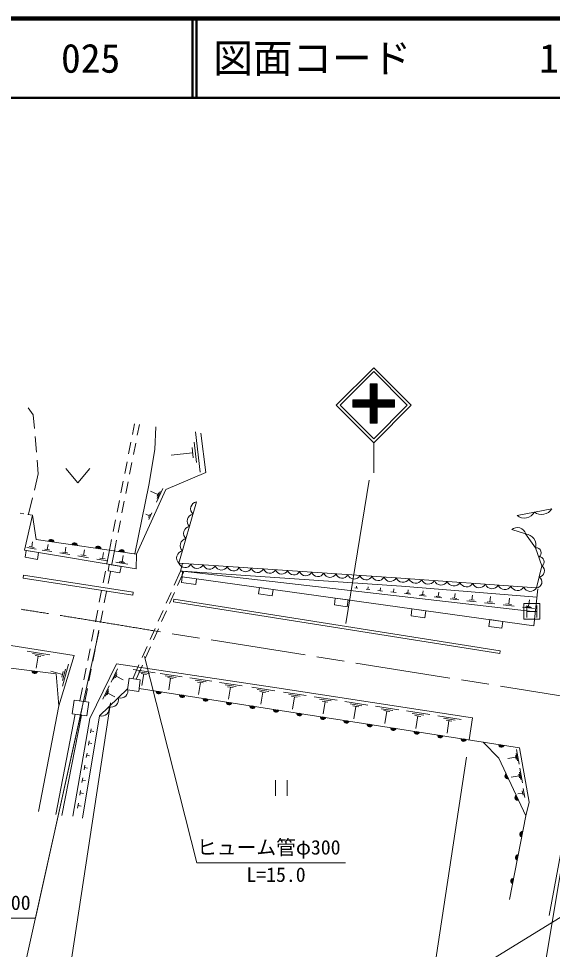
# Model space of a CAD drawing. Units: millimetres, scale not verified. Extents: x 40000 to 680000, y 20000 to 380000.
# Drawn here: x 95786 to 163205, y 262491 to 380000 of the extents above; entities that cross this region are included whole.
import ezdxf
from ezdxf.enums import TextEntityAlignment as Align

# ---------------------------------------------------------------- set-up
doc = ezdxf.new("R2010")
doc.units = ezdxf.units.MM
doc.header["$LTSCALE"] = 1000
doc.linetypes.add('CHAIN', pattern=[18.5, 12, -1.5, 3.5, -1.5])
for name, color, linetype, lineweight in [('M-BGD', 7, 'Continuous', 13), ('M-BMK', 2, 'CHAIN', 13), ('M-STR-HTXT', 7, 'Continuous', 13), ('M-STR-STRC', 7, 'Continuous', 13), ('M-TTL', 2, 'Continuous', 140), ('M-TTL-LINE', 7, 'Continuous', 50)]:
    doc.layers.add(name, color=color, linetype=linetype, lineweight=lineweight)
doc.layers.add('M-TTL-TXT', color=7, linetype='Continuous')
doc.styles.add('ＭＳ ゴシック', font='')
doc.styles.get('ＭＳ ゴシック').set_extended_font_data('MS Gothic')

msp = doc.modelspace()

# ---------------------------------------------------------------- linework, layer by layer
at = {"layer": 'M-BGD'}
for p, q in [((97003, 330849), (97635, 329972)), ((97635, 329972), (97782, 328245)), ((110156, 327492), (110426, 328858)), ((110781, 327402), (111051, 328767)), ((97866, 327248), (98036, 325255)), ((118147, 327821), (118729, 322736)), ((109671, 325040), (109962, 326511)), ((110297, 324949), (110587, 326420)), ((117687, 325836), (117832, 324565)), ((117953, 326511), (118244, 323968)), ((117760, 325201), (115048, 324890)), ((98120, 324259), (98267, 322532)), ((101769, 323194), (103269, 321394)), ((103269, 321394), (104769, 323194)), ((109187, 322587), (109478, 324059)), ((109812, 322496), (110103, 323968)), ((98267, 322532), (97776, 320472)), ((108702, 320135), (108993, 321606)), ((109327, 320044), (109618, 321515)), ((112216, 321080), (110450, 312419)), ((110676, 312386), (114376, 320542)), ((113376, 319915), (112461, 320330)), ((113994, 320669), (113216, 318953)), ((113474, 320129), (113279, 319700)), ((113685, 320292), (113296, 319434)), ((97545, 319499), (97054, 317439)), ((108217, 317682), (108508, 319154)), ((108842, 317591), (109133, 319063)), ((95967, 317570), (96461, 317491)), ((96955, 317413), (97527, 317322)), ((112305, 317233), (111870, 317430)), ((112397, 317437), (112212, 317029)), ((112598, 317592), (112228, 316776)), ((158740, 317250), (163127, 318127)), ((107733, 315230), (108023, 316701)), ((108358, 315139), (108648, 316610)), ((97442, 313295), (97548, 313938)), ((110676, 312386), (98019, 314234)), ((107269, 312883), (107539, 314249)), ((107894, 312792), (108164, 314158)), ((110626, 310534), (96521, 312877)), ((98018, 313034), (96812, 313234)), ((97743, 313245), (97140, 313345)), ((99972, 312709), (98767, 312909)), ((99698, 312920), (99095, 313020)), ((99396, 312970), (99503, 313613)), ((101974, 312551), (101338, 312657)), ((101656, 312604), (101769, 313282)), ((103984, 312226), (104103, 312941)), ((106383, 311838), (106508, 312590)), ((106941, 311219), (107269, 312883)), ((107566, 311128), (107894, 312792)), ((102264, 312329), (100992, 312540)), ((104625, 311936), (103285, 312159)), ((104320, 312171), (103649, 312282)), ((107058, 311532), (105647, 311767)), ((106736, 311779), (106031, 311896)), ((109210, 311276), (108468, 311400)), ((109041, 311406), (108670, 311468)), ((108855, 311437), (108987, 312228)), ((110676, 312386), (110626, 310534)), ((106457, 308766), (106747, 310238)), ((109564, 311116), (108080, 311362)), ((115440, 308483), (116225, 310258)), ((116225, 310258), (116492, 311209)), ((116489, 310233), (116225, 310258)), ((161045, 305110), (116489, 310233)), ((107082, 308675), (107372, 310147)), ((115873, 308447), (116655, 310217)), ((138625, 308090), (138270, 308131)), ((138447, 308111), (138474, 308348)), ((140128, 307918), (139670, 307970)), ((139899, 307944), (139934, 308249)), ((141460, 307764), (141504, 308143)), ((143141, 307571), (143193, 308029)), ((144939, 307471), (144987, 307894)), ((161375, 308014), (160845, 303345)), ((105973, 306313), (106264, 307785)), ((106598, 306223), (106889, 307694)), ((114429, 306196), (115035, 307568)), ((114861, 306161), (115468, 307533)), ((141744, 307732), (141176, 307797)), ((143484, 307532), (142797, 307611)), ((145323, 307320), (144530, 307411)), ((145137, 307449), (144741, 307494)), ((147242, 307099), (146361, 307201)), ((147035, 307242), (146595, 307293)), ((146815, 307268), (146869, 307738)), ((149257, 306868), (148282, 306980)), ((149028, 307026), (148541, 307082)), ((148784, 307054), (148844, 307574)), ((151372, 306625), (150299, 306748)), ((151120, 306798), (150584, 306860)), ((150852, 306829), (150918, 307401)), ((153023, 306594), (153095, 307220)), ((155301, 306346), (155380, 307031)), ((157693, 306086), (157779, 306831)), ((153592, 306369), (152417, 306504)), ((153316, 306560), (152729, 306627)), ((155923, 306101), (154640, 306249)), ((155622, 306309), (154980, 306383)), ((158370, 305820), (156973, 305980)), ((158042, 306046), (157344, 306127)), ((160939, 305524), (159423, 305699)), ((160571, 305669), (159813, 305756)), ((160393, 305792), (160015, 305835)), ((160204, 305814), (160297, 306622)), ((105490, 303861), (105780, 305332)), ((106115, 303770), (106405, 305241)), ((113417, 303910), (114024, 305282)), ((113850, 303874), (114457, 305246)), ((77605, 303618), (102802, 299588)), ((105006, 301408), (105296, 302880)), ((105631, 301317), (105921, 302789)), ((112406, 301623), (113013, 302995)), ((112839, 301588), (113446, 302960)), ((96868, 300132), (99747, 299672)), ((97557, 299825), (98996, 299595)), ((104522, 298955), (104813, 300427)), ((105148, 298864), (105438, 300336)), ((111395, 299337), (112002, 300709)), ((111828, 299302), (112435, 300673)), ((97886, 299576), (98606, 299461)), ((98246, 299518), (98000, 297983)), ((100860, 293232), (102802, 299588)), ((102101, 298508), (101316, 295701)), ((108154, 298557), (104792, 291651)), ((101334, 297209), (99837, 297628)), ((101432, 297560), (101236, 296858)), ((101718, 297859), (101325, 296455)), ((104039, 296502), (104329, 297974)), ((104664, 296412), (104954, 297883)), ((107474, 296247), (108292, 297926)), ((107791, 296613), (108199, 297452)), ((110205, 296647), (110991, 298422)), ((110273, 297834), (113018, 297421)), ((110641, 296617), (111423, 298387)), ((110932, 297547), (112304, 297341)), ((111248, 297313), (111934, 297210)), ((113648, 297326), (116424, 296909)), ((100860, 293232), (100509, 297264)), ((108005, 296768), (108209, 297188)), ((108107, 296978), (109002, 296542)), ((111591, 297261), (111370, 295797)), ((114314, 297037), (115702, 296828)), ((114634, 296799), (115327, 296695)), ((114981, 296747), (114758, 295267)), ((117397, 296762), (120204, 296340)), ((118071, 296470), (119474, 296259)), ((118393, 296230), (119095, 296124)), ((118744, 296177), (118519, 294680)), ((121177, 296194), (124015, 295767)), ((103517, 293857), (103845, 295521)), ((104142, 293766), (104471, 295430)), ((106003, 291988), (109552, 295402)), ((106424, 294089), (107241, 295768)), ((106740, 294455), (107149, 295294)), ((106954, 294610), (107159, 295030)), ((111012, 295447), (154471, 288666)), ((121858, 295898), (123277, 295684)), ((122184, 295655), (122894, 295549)), ((122539, 295602), (122311, 294088)), ((125239, 295588), (128129, 295144)), ((125932, 295284), (127377, 295062)), ((126263, 295036), (126986, 294925)), ((126625, 294980), (126388, 293439)), ((129226, 294979), (132115, 294535)), ((107057, 294820), (107952, 294384)), ((129918, 294675), (131363, 294453)), ((130250, 294427), (130973, 294316)), ((130611, 294372), (130375, 292830)), ((133097, 294384), (136001, 293938)), ((133793, 294079), (135245, 293856)), ((134126, 293830), (134852, 293718)), ((134489, 293774), (134251, 292225)), ((136982, 293788), (139900, 293340)), ((98308, 279883), (100860, 293232)), ((137682, 293481), (139141, 293257)), ((138017, 293231), (138746, 293119)), ((138381, 293175), (138142, 291618)), ((140882, 293189), (143814, 292739)), ((141585, 292881), (143051, 292656)), ((141921, 292629), (142654, 292517)), ((102927, 292188), (100481, 279517)), ((103710, 292074), (101264, 279403)), ((104792, 291651), (102634, 279299)), ((103851, 279042), (106003, 291988)), ((142288, 292573), (142048, 291009)), ((144795, 292588), (147742, 292136)), ((145502, 292279), (146975, 292052)), ((145840, 292026), (146577, 291913)), ((146208, 291969), (145967, 290397)), ((148723, 291985), (151684, 291530)), ((149433, 291674), (150914, 291447)), ((153097, 291718), (152710, 288941)), ((104877, 289812), (104968, 290332)), ((149773, 291420), (150513, 291306)), ((150143, 291363), (149901, 289784)), ((104922, 290072), (105269, 290011)), ((104609, 288279), (104703, 288818)), ((104656, 288548), (105015, 288486)), ((154471, 288666), (159033, 287941)), ((104338, 286727), (104435, 287284)), ((104387, 287006), (104758, 286941)), ((158583, 286745), (157593, 286570)), ((158542, 286977), (158624, 286513)), ((158625, 287231), (158789, 286303)), ((158666, 287717), (158995, 285861)), ((104063, 285155), (104164, 285732)), ((104114, 285444), (104498, 285376)), ((159000, 284388), (158010, 284213)), ((158959, 284620), (159041, 284156)), ((159042, 284874), (159206, 283946)), ((159083, 285360), (159412, 283504)), ((103785, 283564), (103889, 284160)), ((103837, 283862), (104235, 283793)), ((128214, 283862), (128214, 281862)), ((129714, 283862), (129714, 281862)), ((103504, 281953), (103611, 282569)), ((103558, 282261), (103968, 282189)), ((159454, 282223), (158849, 282116)), ((159404, 282507), (159504, 281940)), ((159505, 282817), (159705, 281683)), ((103219, 280321), (103330, 280958)), ((103274, 280639), (103698, 280565)), ((159836, 279370), (157807, 268794))]:
    msp.add_line(p, q, dxfattribs=at)
for points in [[(113105, 328450), (113011, 325596), (112216, 321080)], [(114376, 320542), (119422, 322718), (118813, 327655)], [(118250, 318996), (116039, 311240), (143474, 309389), (161197, 308125), (161864, 310898), (161092, 313179), (159828, 314934), (158074, 315495)], [(98019, 314234), (97527, 317322), (96521, 312877)], [(116489, 310233), (116451, 309539), (160845, 303345)], [(116489, 310233), (144144, 308365), (161253, 306944)], [(77311, 301580), (80221, 299817), (100509, 297264)], [(153097, 291718), (127846, 295595), (108154, 298557)], [(154471, 288666), (156459, 286630), (159836, 279370)], [(159836, 279370), (160250, 281062), (159033, 287941)], [(168506, 286495), (165917, 283521), (162804, 266774)]]:
    msp.add_lwpolyline(points, dxfattribs=at)
for points in [[(96744, 312840), (98319, 312578), (98178, 311731), (96603, 311992)], [(107212, 311101), (108724, 310850), (108590, 310040), (107077, 310291)], [(96406, 309735), (110256, 307599), (110199, 307223), (96348, 309360)], [(116451, 309539), (118267, 309286), (118166, 308564), (116351, 308818)], [(126215, 308176), (127939, 307936), (127827, 307136), (126104, 307376)], [(135786, 306841), (137416, 306614), (137295, 305743), (135665, 305971)], [(115410, 306698), (156610, 300162), (156556, 299826), (115356, 306361)], [(145472, 305490), (147215, 305246), (147092, 304366), (145349, 304609)], [(155297, 304119), (156945, 303889), (156828, 303045), (155179, 303275)], [(109730, 296711), (111158, 296517), (110958, 295046), (109530, 295240)], [(102812, 293960), (104637, 293694), (104387, 291976), (102562, 292241)]]:
    msp.add_lwpolyline(points, close=True, dxfattribs=at)
for centre, radius, start, end in [((118414, 318110), 900, 100.49398, 227.68372), ((117971, 316559), 900, 100.49398, 227.68372), ((159641, 318451), 1501, 233.13568, 329.48419), ((161834, 318889), 1501, 233.13568, 329.48419), ((117529, 315008), 900, 100.49398, 227.68372), ((158769, 314644), 1099, 15.27184, 129.23881), ((159714, 313519), 1419, 346.11483, 85.39295), ((99887, 313906), 354, 0.48946, 162.89464), ((99887, 313906), 283, 2.7135, 160.6706), ((99887, 313906), 212, 6.45983, 156.92428), ((99887, 313906), 142, 14.17156, 149.21255), ((99887, 313906), 100, 24.48922, 138.89488), ((102855, 313473), 354, 0.48946, 162.89464), ((102855, 313473), 283, 2.7135, 160.6706), ((117087, 313457), 900, 100.49398, 227.68372), ((102855, 313473), 212, 6.45983, 156.92428), ((102855, 313473), 142, 14.17156, 149.21255), ((102855, 313473), 100, 24.48922, 138.89488), ((105824, 313039), 354, 0.48946, 162.89464), ((105824, 313039), 283, 2.7135, 160.6706), ((105824, 313039), 212, 6.45983, 156.92428), ((105824, 313039), 142, 14.17156, 149.21255), ((105824, 313039), 100, 24.48922, 138.89488), ((108792, 312606), 354, 0.48946, 162.89464), ((108792, 312606), 283, 2.7135, 160.6706), ((108792, 312606), 212, 6.45983, 156.92428), ((108792, 312606), 142, 14.17156, 149.21255), ((108792, 312606), 100, 24.48922, 138.89488), ((116645, 311906), 900, 100.49398, 227.68372), ((161178, 312572), 612, 299.28222, 98.11575), ((161564, 311432), 612, 299.28222, 98.11575), ((116823, 311521), 833, 199.72257, 332.55686), ((118347, 311418), 833, 199.72257, 332.55686), ((119872, 311315), 833, 199.72257, 332.55686), ((121396, 311213), 833, 199.72257, 332.55686), ((122920, 311110), 833, 199.72257, 332.55686), ((124444, 311007), 833, 199.72257, 332.55686), ((125968, 310904), 833, 199.72257, 332.55686), ((127493, 310801), 833, 199.72257, 332.55686), ((129017, 310698), 833, 199.72257, 332.55686), ((130541, 310595), 833, 199.72257, 332.55686), ((161446, 310265), 758, 276.38753, 56.56615), ((132065, 310493), 833, 199.72257, 332.55686), ((133589, 310390), 833, 199.72257, 332.55686), ((135113, 310287), 833, 199.72257, 332.55686), ((136638, 310184), 833, 199.72257, 332.55686), ((138162, 310081), 833, 199.72257, 332.55686), ((139686, 309978), 833, 199.72257, 332.55686), ((141210, 309875), 833, 199.72257, 332.55686), ((142734, 309773), 833, 199.72257, 332.55686), ((144308, 309732), 902, 202.39979, 329.4451), ((145919, 309618), 902, 202.39979, 329.4451), ((147531, 309503), 902, 202.39979, 329.4451), ((161113, 308879), 758, 276.38753, 56.56615), ((149142, 309388), 902, 202.39979, 329.4451), ((150753, 309273), 902, 202.39979, 329.4451), ((152364, 309158), 902, 202.39979, 329.4451), ((153975, 309043), 902, 202.39979, 329.4451), ((155587, 308928), 902, 202.39979, 329.4451), ((157198, 308814), 902, 202.39979, 329.4451), ((158809, 308699), 902, 202.39979, 329.4451), ((160420, 308584), 902, 202.39979, 329.4451), ((97813, 297658), 354, 181.62733, 344.03251), ((97813, 297658), 283, 183.85137, 341.80847), ((97813, 297658), 212, 187.5977, 338.06215), ((97813, 297658), 142, 195.30943, 330.35042), ((97813, 297658), 100, 205.62709, 320.03275), ((108667, 295138), 924, 251.18498, 16.59078), ((113483, 295116), 354, 179.9292, 342.33438), ((113483, 295116), 283, 182.15324, 340.11034), ((113483, 295116), 212, 185.89957, 336.36401), ((113483, 295116), 142, 193.6113, 328.65228), ((113483, 295116), 100, 203.92896, 318.33462), ((107484, 294000), 924, 251.18498, 16.59078), ((116447, 294653), 354, 179.9292, 342.33438), ((116447, 294653), 283, 182.15324, 340.11034), ((116447, 294653), 212, 185.89957, 336.36401), ((116447, 294653), 142, 193.6113, 328.65228), ((116447, 294653), 100, 203.92896, 318.33462), ((119411, 294191), 354, 179.9292, 342.33438), ((119411, 294191), 283, 182.15324, 340.11034), ((119411, 294191), 212, 185.89957, 336.36401), ((119411, 294191), 142, 193.6113, 328.65228), ((119411, 294191), 100, 203.92896, 318.33462), ((106301, 292862), 924, 251.18498, 16.59078), ((122375, 293728), 354, 179.9292, 342.33438), ((122375, 293728), 283, 182.15324, 340.11034), ((122375, 293728), 212, 185.89957, 336.36401), ((122375, 293728), 142, 193.6113, 328.65228), ((122375, 293728), 100, 203.92896, 318.33462), ((125340, 293266), 354, 179.9292, 342.33438), ((125340, 293266), 283, 182.15324, 340.11034), ((125340, 293266), 212, 185.89957, 336.36401), ((125340, 293266), 142, 193.6113, 328.65228), ((125340, 293266), 100, 203.92896, 318.33462), ((128304, 292803), 354, 179.9292, 342.33438), ((128304, 292803), 283, 182.15324, 340.11034), ((128304, 292803), 212, 185.89957, 336.36401), ((128304, 292803), 142, 193.6113, 328.65228), ((128304, 292803), 100, 203.92896, 318.33462), ((131268, 292341), 354, 179.9292, 342.33438), ((131268, 292341), 283, 182.15324, 340.11034), ((131268, 292341), 212, 185.89957, 336.36401), ((131268, 292341), 142, 193.6113, 328.65228), ((131268, 292341), 100, 203.92896, 318.33462), ((134232, 291878), 354, 179.9292, 342.33438), ((134232, 291878), 283, 182.15324, 340.11034), ((134232, 291878), 212, 185.89957, 336.36401), ((134232, 291878), 142, 193.6113, 328.65228), ((134232, 291878), 100, 203.92896, 318.33462), ((137196, 291416), 354, 179.9292, 342.33438), ((137196, 291416), 283, 182.15324, 340.11034), ((137196, 291416), 212, 185.89957, 336.36401), ((137196, 291416), 142, 193.6113, 328.65228), ((137196, 291416), 100, 203.92896, 318.33462), ((140160, 290953), 354, 179.9292, 342.33438), ((140160, 290953), 283, 182.15324, 340.11034), ((140160, 290953), 212, 185.89957, 336.36401), ((140160, 290953), 142, 193.6113, 328.65228), ((140160, 290953), 100, 203.92896, 318.33462), ((143124, 290491), 354, 179.9292, 342.33438), ((143124, 290491), 283, 182.15324, 340.11034), ((143124, 290491), 212, 185.89957, 336.36401), ((143124, 290491), 142, 193.6113, 328.65228), ((143124, 290491), 100, 203.92896, 318.33462), ((146089, 290029), 354, 179.9292, 342.33438), ((146089, 290029), 283, 182.15324, 340.11034), ((146089, 290029), 212, 185.89957, 336.36401), ((146089, 290029), 142, 193.6113, 328.65228), ((146089, 290029), 100, 203.92896, 318.33462), ((149053, 289566), 354, 179.9292, 342.33438), ((149053, 289566), 283, 182.15324, 340.11034), ((149053, 289566), 212, 185.89957, 336.36401), ((149053, 289566), 142, 193.6113, 328.65228), ((149053, 289566), 100, 203.92896, 318.33462), ((152017, 289104), 354, 179.9292, 342.33438), ((152017, 289104), 283, 182.15324, 340.11034), ((152017, 289104), 212, 185.89957, 336.36401), ((152017, 289104), 142, 193.6113, 328.65228), ((152017, 289104), 100, 203.92896, 318.33462), ((156760, 288357), 354, 179.76444, 342.16962), ((156760, 288357), 283, 181.98848, 339.94558), ((156760, 288357), 212, 185.73481, 336.19925), ((156760, 288357), 142, 193.44654, 328.48752), ((156760, 288357), 100, 203.7642, 318.16986), ((157564, 284383), 354, 123.74014, 286.14532), ((157564, 284383), 283, 125.96418, 283.92128), ((157564, 284383), 212, 129.7105, 280.17495), ((157564, 284383), 142, 137.42223, 272.46322), ((157564, 284383), 100, 147.7399, 262.14556), ((158830, 281663), 354, 123.74014, 286.14532), ((158830, 281663), 283, 125.96418, 283.92128), ((158830, 281663), 212, 129.7105, 280.17495), ((158830, 281663), 142, 137.42223, 272.46322), ((158830, 281663), 100, 147.7399, 262.14556), ((159440, 277018), 354, 87.93304, 250.33822), ((159440, 277018), 283, 90.15708, 248.11418), ((159440, 277018), 212, 93.90341, 244.36786), ((159440, 277018), 142, 101.61514, 236.65613), ((159440, 277018), 100, 111.9328, 226.33846), ((158875, 274072), 354, 87.93304, 250.33822), ((158875, 274072), 283, 90.15708, 248.11418), ((158875, 274072), 212, 93.90341, 244.36786), ((158875, 274072), 142, 101.61514, 236.65613), ((158875, 274072), 100, 111.9328, 226.33846), ((158309, 271125), 354, 87.93304, 250.33822), ((158309, 271125), 283, 90.15708, 248.11418), ((158309, 271125), 212, 93.90341, 244.36786), ((158309, 271125), 142, 101.61514, 236.65613), ((158309, 271125), 100, 111.9328, 226.33846)]:
    msp.add_arc(centre, radius, start, end, dxfattribs=at)
at = {"layer": 'M-BMK'}
msp.add_line((168500, 293825), (112892, 302707), dxfattribs=at)
msp.add_arc((-93381, -918435), 1238441, 80.41219, 82.3893, dxfattribs=at)
at = {"layer": 'M-STR-HTXT'}
for p, q in [((105914, 302562), (97912, 266423)), ((111675, 299450), (118310, 273410)), ((103795, 292993), (95793, 256854)), ((107401, 293614), (101986, 258023)), ((152345, 286775), (146929, 251185)), ((166308, 284744), (160401, 249232)), ((118310, 273410), (137060, 273410)), ((97912, 266423), (79162, 266423))]:
    msp.add_line(p, q, dxfattribs=at)
at = {"layer": 'M-STR-STRC'}
for p, q in [((135903, 331191), (140640, 335928)), ((136398, 331191), (140640, 335433)), ((140640, 335928), (145378, 331191)), ((140640, 335433), (144883, 331191)), ((140181, 333894), (141081, 333894)), ((140181, 333894), (140181, 331861)), ((140181, 333846), (140230, 333894)), ((140181, 333704), (140371, 333894)), ((140181, 333563), (140512, 333894)), ((140181, 333421), (140654, 333894)), ((140181, 333280), (140795, 333894)), ((140181, 333139), (140937, 333894)), ((140181, 332997), (141078, 333894)), ((141081, 332937), (140181, 333837)), ((140181, 332856), (141081, 333756)), ((141081, 333078), (140266, 333894)), ((141081, 333220), (140407, 333894)), ((141081, 333361), (140549, 333894)), ((141081, 333503), (140690, 333894)), ((141081, 333644), (140831, 333894)), ((141081, 333785), (140973, 333894)), ((141081, 333894), (141081, 331861)), ((139418, 330961), (141081, 332624)), ((141081, 332795), (140181, 333695)), ((140181, 332714), (141081, 333614)), ((141081, 332654), (140181, 333554)), ((140181, 332573), (141081, 333473)), ((141081, 332513), (140181, 333413)), ((140181, 332431), (141081, 333331)), ((141081, 332371), (140181, 333271)), ((140181, 332290), (141081, 333190)), ((141081, 332230), (140181, 333130)), ((140181, 332149), (141081, 333049)), ((141081, 332088), (140181, 332988)), ((140181, 332007), (141081, 332907)), ((141081, 331947), (140181, 332847)), ((140181, 331866), (141081, 332766)), ((141925, 330961), (140181, 332705)), ((141784, 330961), (140181, 332564)), ((140181, 331861), (138020, 331861)), ((138020, 331861), (138020, 330961)), ((138020, 331825), (138056, 331861)), ((138020, 331684), (138197, 331861)), ((138020, 331543), (138338, 331861)), ((138020, 331401), (138480, 331861)), ((138020, 331260), (138621, 331861)), ((138020, 331118), (138763, 331861)), ((138020, 330977), (138904, 331861)), ((138814, 330961), (138020, 331756)), ((138673, 330961), (138020, 331614)), ((138531, 330961), (138020, 331473)), ((138956, 330961), (138056, 331861)), ((138146, 330961), (139046, 331861)), ((139097, 330961), (138197, 331861)), ((138287, 330961), (139187, 331861)), ((139238, 330961), (138338, 331861)), ((138428, 330961), (139328, 331861)), ((139380, 330961), (138480, 331861)), ((138570, 330961), (139470, 331861)), ((139521, 330961), (138621, 331861)), ((138711, 330961), (139611, 331861)), ((139663, 330961), (138763, 331861)), ((138853, 330961), (139753, 331861)), ((139804, 330961), (138904, 331861)), ((138994, 330961), (139894, 331861)), ((139946, 330961), (139046, 331861)), ((139136, 330961), (140036, 331861)), ((140087, 330961), (139187, 331861)), ((139277, 330961), (140177, 331861)), ((141081, 330108), (139328, 331861)), ((141081, 330250), (139470, 331861)), ((139560, 330961), (141081, 332483)), ((141081, 330391), (139611, 331861)), ((139701, 330961), (141081, 332341)), ((141081, 330533), (139753, 331861)), ((139843, 330961), (141081, 332200)), ((141081, 330674), (139894, 331861)), ((139984, 330961), (141081, 332059)), ((141081, 330816), (140036, 331861)), ((140125, 330961), (141081, 331917)), ((141081, 330957), (140177, 331861)), ((141643, 330961), (140181, 332423)), ((141501, 330961), (140181, 332281)), ((141360, 330961), (140181, 332140)), ((141218, 330961), (140181, 331998)), ((140181, 330876), (141167, 331861)), ((140181, 330734), (141308, 331861)), ((140181, 330593), (141450, 331861)), ((140181, 330452), (141591, 331861)), ((140181, 330310), (141733, 331861)), ((140181, 330169), (141874, 331861)), ((141115, 330961), (142015, 331861)), ((142067, 330961), (141167, 331861)), ((141257, 330961), (142157, 331861)), ((142208, 330961), (141308, 331861)), ((141398, 330961), (142298, 331861)), ((142350, 330961), (141450, 331861)), ((141540, 330961), (142440, 331861)), ((142491, 330961), (141591, 331861)), ((141681, 330961), (142581, 331861)), ((142633, 330961), (141733, 331861)), ((141823, 330961), (142723, 331861)), ((142774, 330961), (141874, 331861)), ((141964, 330961), (142864, 331861)), ((142915, 330961), (142015, 331861)), ((142105, 330961), (143005, 331861)), ((143057, 330961), (142157, 331861)), ((142247, 330961), (143147, 331861)), ((143198, 330961), (142298, 331861)), ((142388, 330961), (143243, 331816)), ((143243, 331058), (142440, 331861)), ((142530, 330961), (143243, 331675)), ((143243, 331199), (142581, 331861)), ((142671, 330961), (143243, 331533)), ((143243, 331341), (142723, 331861)), ((142812, 330961), (143243, 331392)), ((143243, 331482), (142864, 331861)), ((143243, 331624), (143005, 331861)), ((143243, 331765), (143147, 331861)), ((135903, 331191), (140640, 326453)), ((136398, 331191), (140640, 326948)), ((138390, 330961), (138020, 331332)), ((138249, 330961), (138020, 331190)), ((138107, 330961), (138020, 331049)), ((138020, 330961), (140181, 330961)), ((140181, 330961), (140181, 328929)), ((140181, 330027), (141081, 330927)), ((141081, 329967), (140181, 330867)), ((140181, 329886), (141081, 330786)), ((141081, 329826), (140181, 330726)), ((140181, 329744), (141081, 330644)), ((141081, 329684), (140181, 330584)), ((140181, 329603), (141081, 330503)), ((141081, 329543), (140181, 330443)), ((140181, 329462), (141081, 330362)), ((141081, 329401), (140181, 330301)), ((140181, 329320), (141081, 330220)), ((140640, 326948), (144883, 331191)), ((140640, 326453), (145378, 331191)), ((141081, 330961), (141081, 328929)), ((142954, 330961), (143243, 331250)), ((143095, 330961), (143243, 331109)), ((143237, 330961), (143243, 330968)), ((141081, 329260), (140181, 330160)), ((140181, 329179), (141081, 330079)), ((141081, 329118), (140181, 330018)), ((140181, 329037), (141081, 329937)), ((141081, 328977), (140181, 329877)), ((140988, 328929), (140181, 329736)), ((140847, 328929), (140181, 329594)), ((140705, 328929), (140181, 329453)), ((140564, 328929), (140181, 329311)), ((140422, 328929), (140181, 329170)), ((140281, 328929), (140181, 329029)), ((140214, 328929), (141081, 329796)), ((140356, 328929), (141081, 329654)), ((140497, 328929), (141081, 329513)), ((140638, 328929), (141081, 329372)), ((140780, 328929), (141081, 329230)), ((140921, 328929), (141081, 329089)), ((140181, 328929), (141081, 328929)), ((141063, 328929), (141081, 328947)), ((140640, 326453), (140640, 322665)), ((137101, 303621), (140049, 321730)), ((159598, 304161), (159598, 306161)), ((159598, 306161), (161598, 306161)), ((159973, 305911), (159973, 304411)), ((161223, 305911), (161223, 304411)), ((161598, 306161), (161598, 304161)), ((159973, 305161), (161223, 305161)), ((161598, 304161), (159598, 304161)), ((194445, 285156), (155767, 261320))]:
    msp.add_line(p, q, dxfattribs=at)
msp.add_lwpolyline([(141081, 331861), (143243, 331861), (143243, 330961), (141081, 330961)], dxfattribs=at)
at = {"layer": 'M-TTL'}
msp.add_line((680000, 380000), (40000, 380000), dxfattribs=at)
at = {"layer": 'M-TTL-LINE'}
for p, q in [((117750, 380000), (117750, 370000)), ((118250, 380000), (118250, 370000)), ((40000, 370000), (680000, 370000))]:
    msp.add_line(p, q, dxfattribs=at)

# ---------------------------------------------------------------- texts
at = {"layer": 'M-STR-HTXT', "style": 'ＭＳ ゴシック'}
for s, p in [('ヒューム管φ300', (118310, 273910)), ('ヒューム管φ600', (79162, 266923))]:
    msp.add_text(s, height=1833, dxfattribs=at).set_placement(p, align=Align.BOTTOM_LEFT)
msp.add_text('L=15.0', height=1833, dxfattribs=at).set_placement((128299, 270462), align=Align.BOTTOM_CENTER)
at = {"layer": 'M-TTL-TXT', "style": 'ＭＳ ゴシック'}
for s, p in [('025', (101142, 375000)), ('図面コード', (120380, 375000)), ('12-0', (161521, 375000))]:
    msp.add_text(s, height=3666, dxfattribs=at).set_placement(p, align=Align.MIDDLE_LEFT)

doc.saveas('drawing.dxf')
